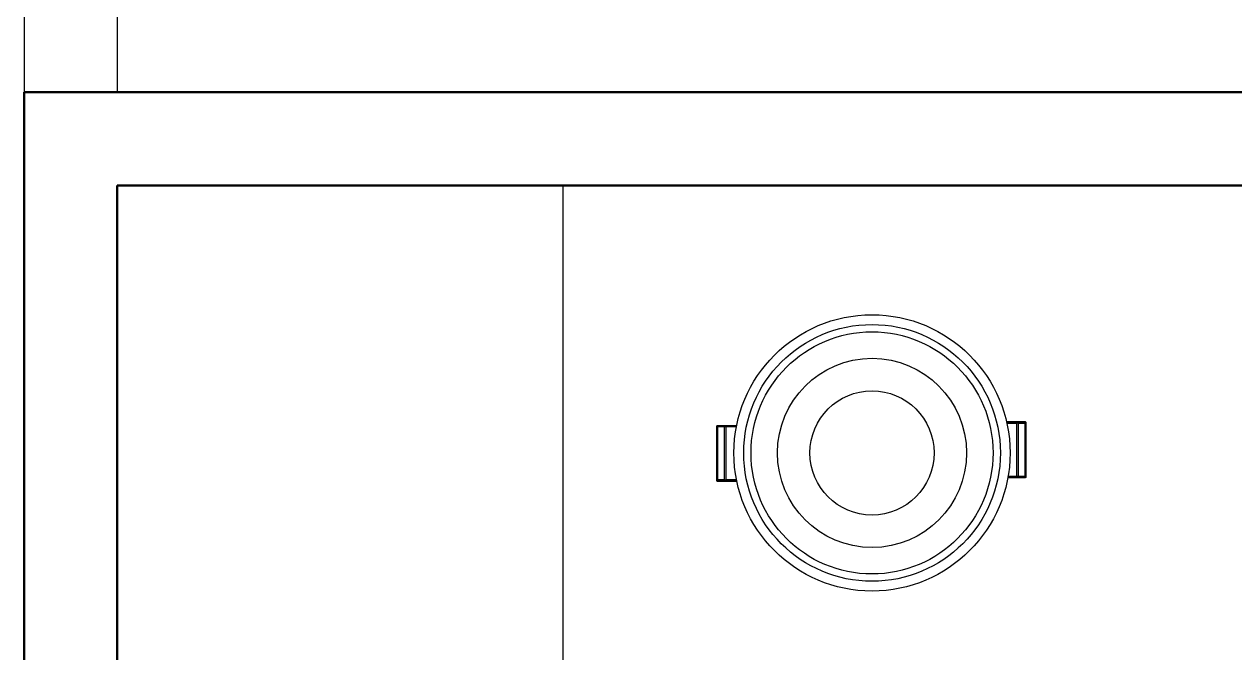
# Model space of a CAD drawing. Header units: millimetres. Extents: x 44692 to 659456, y -26273 to 14445.
# Drawn here: x 148411 to 149711, y -14919 to -14244 of the extents above; entities that cross this region are included whole.
import ezdxf

# ---------------------------------------------------------------- set-up
doc = ezdxf.new("R2010")
doc.units = ezdxf.units.MM
doc.header["$LTSCALE"] = 100
doc.linetypes.add('DIVIDEX2', pattern=[6.604, 5.08, -0.508, 0, -0.508, 0, -0.508])
doc.layers.add('Muebles', color=112, linetype='Continuous')
doc.layers.add('Puertas', color=43, linetype='DIVIDEX2')
doc.layers.add('Paredes', color=7, linetype='Continuous', lineweight=50)

msp = doc.modelspace()

# ---------------------------------------------------------------- linework, layer by layer
at = {"layer": 'Muebles'}
for p, q in [((148990.322, -16017.233), (148990.322, -14417.233)), ((149154.936, -14675.438), (149155.648, -14675.004)), ((149176.437, -14675.438), (149154.936, -14675.438)), ((149154.936, -14675.438), (149154.936, -14676.426)), ((149154.936, -14676.426), (149154.936, -14733.306)), ((149154.936, -14676.426), (149156.358, -14676.426)), ((149176.524, -14675.004), (149155.648, -14675.004)), ((149156.358, -14733.306), (149156.358, -14676.426)), ((149163.468, -14676.426), (149156.358, -14676.426)), ((149163.468, -14733.306), (149163.468, -14676.426)), ((149164.89, -14676.426), (149163.468, -14676.426)), ((149164.89, -14676.426), (149164.89, -14733.306)), ((149176.245, -14676.426), (149164.89, -14676.426)), ((149486.631, -14671.025), (149466.403, -14671.025)), ((149487.343, -14671.459), (149466.502, -14671.459)), ((149466.723, -14672.447), (149477.389, -14672.447)), ((149477.389, -14729.327), (149477.389, -14672.447)), ((149478.811, -14672.447), (149477.389, -14672.447)), ((149478.811, -14672.447), (149478.811, -14729.327)), ((149478.811, -14672.447), (149485.921, -14672.447)), ((149485.921, -14672.447), (149485.921, -14729.327)), ((149487.343, -14672.447), (149485.921, -14672.447)), ((149487.343, -14671.459), (149486.631, -14671.025)), ((149487.343, -14672.447), (149487.343, -14671.459)), ((149487.343, -14729.327), (149487.343, -14672.447)), ((149154.936, -14733.306), (149154.936, -14734.294)), ((149154.936, -14733.306), (149156.358, -14733.306)), ((149154.936, -14734.294), (149155.648, -14734.728)), ((149154.936, -14734.294), (149176.688, -14734.294)), ((149155.648, -14734.728), (149176.779, -14734.728)), ((149163.468, -14733.306), (149156.358, -14733.306)), ((149163.468, -14733.306), (149164.89, -14733.306)), ((149176.487, -14733.306), (149164.89, -14733.306)), ((149467.785, -14730.749), (149486.631, -14730.749)), ((149467.863, -14730.315), (149487.343, -14730.315)), ((149468.036, -14729.327), (149478.811, -14729.327)), ((149477.389, -14729.327), (149478.811, -14729.327)), ((149478.811, -14729.327), (149485.921, -14729.327)), ((149485.921, -14729.327), (149487.343, -14729.327)), ((149487.343, -14730.315), (149486.631, -14730.749)), ((149487.343, -14730.315), (149487.343, -14729.327))]:
    msp.add_line(p, q, dxfattribs=at)
for radius in [148.28, 137.813, 129.948, 101.508, 66.656]:
    msp.add_circle((149321.892, -14704.246), radius, dxfattribs=at)
at = {"layer": 'Paredes'}
for p, q in [((148411.465, -14417.233), (148411.465, -14317.233)), ((148411.465, -14317.233), (150611.465, -14317.233)), ((148411.465, -14317.233), (148411.465, -16117.233)), ((148411.465, -16117.233), (148411.465, -14417.233)), ((148511.465, -14417.233), (150511.465, -14417.233)), ((148511.465, -14417.233), (148511.465, -16017.233))]:
    msp.add_line(p, q, dxfattribs=at)
at = {"layer": 'Puertas'}
for p, q in [((148411.465, -13217.233), (148411.465, -14317.233)), ((148511.465, -13217.233), (148511.465, -14317.233))]:
    msp.add_line(p, q, dxfattribs=at)

doc.saveas('drawing.dxf')
